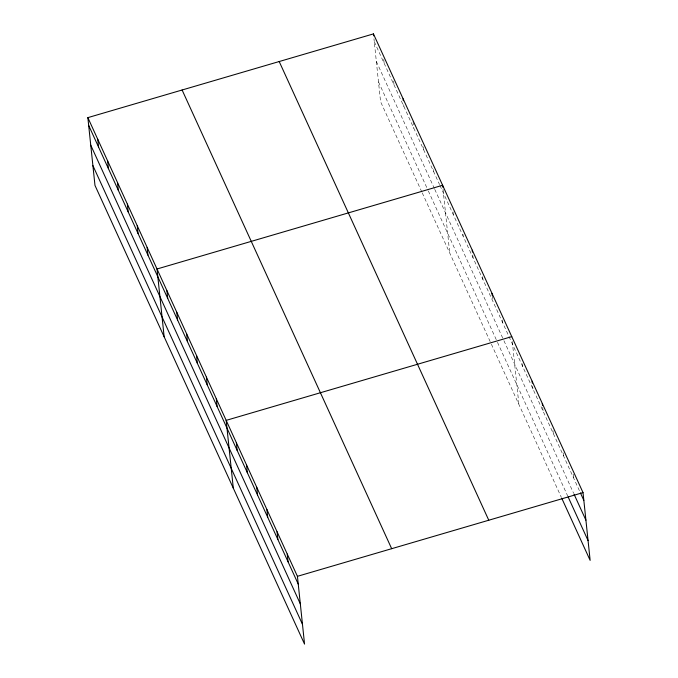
<?xml version="1.0" encoding="UTF-8"?>
<svg xmlns="http://www.w3.org/2000/svg" width="678" height="678" viewBox="0 0 678 678"><rect width="100%" height="100%" fill="white"/><g stroke="black" fill="none" stroke-linecap="round" stroke-linejoin="round"><path stroke-width="0.51" stroke-dasharray="3.39 2.54" d="M374.264 41.68L439.556 184.594M439.988 185.535L580.021 492.025M376.349 61.478L434.335 188.408M434.768 189.348L503.491 339.771M503.924 340.712L573.613 493.253M378.494 81.877L427.894 190.001M428.318 190.942L497.05 341.365M497.474 342.305L567.706 496.016M421.809 191.933L380.57 101.675L373.959 38.765M422.241 192.874L490.965 343.305M491.397 344.246L561.299 497.245M573.249 474.202L573.656 478.1M563.172 452.896L563.477 455.819M552.994 430.615L553.299 433.539M542.714 407.368L543.12 411.258M532.637 386.062L532.942 388.977M522.458 363.781L522.763 366.696M512.28 341.5L518.89 404.41M502.398 319.88L502.703 322.796M492.211 295.337L492.821 301.176M482.634 276.632L482.939 279.548M472.761 255.004L473.066 257.928M462.981 234.351L463.184 236.3M452.997 211.756L453.302 214.68M443.014 189.162L449.734 253.047M433.344 169.483L433.547 171.424M423.36 146.889L423.665 149.804M413.072 121.37L413.783 128.176M403.698 104.607L403.91 106.556M393.621 81.038L394.028 84.928M383.74 59.418L384.146 63.308"/><path stroke-width="1.02" d="M87.86 117.633L297.43 576.325L304.549 644.1L94.979 185.408L87.86 117.633L373.451 33.9L583.021 492.592L590.14 560.367L561.723 498.169M511.763 336.635L226.172 420.368L233.3 488.143M297.43 576.325L583.021 492.592M580.444 492.948L583.834 500.372M574.037 494.177L585.919 520.17M568.13 496.94L588.063 540.569M279.2 61.528L488.77 520.221M182.102 89.996L391.672 548.688M88.674 125.413L298.244 584.105M90.759 145.211L300.329 603.903M92.903 165.61L302.473 624.302M542.298 403.478L542.51 405.419M532.12 381.197L532.323 383.138M492.008 293.388L492.211 295.337M472.244 250.14L472.447 252.089M442.81 187.213L442.607 185.272L157.016 268.996L164.144 336.78M403.088 98.776L403.291 100.717M373.451 33.9L373.654 35.849M287.252 554.045L288.065 561.825M277.073 531.764L277.887 539.544M266.886 509.483L267.708 517.272M256.708 487.202L257.53 494.991M246.529 464.922L247.351 472.71M236.351 442.649L237.173 450.429M216.29 398.74L217.113 406.529M206.417 377.121L207.231 384.901M196.535 355.492L197.349 363.281M186.653 333.873L187.475 341.653M176.772 312.244L177.594 320.033M166.898 290.625L167.712 298.405M147.134 247.377L147.957 255.157M137.261 225.749L138.075 233.537M127.379 204.129L128.193 211.909M117.497 182.501L118.319 190.289M107.616 160.881L108.438 168.661M97.742 139.253L98.556 147.041"/></g></svg>
